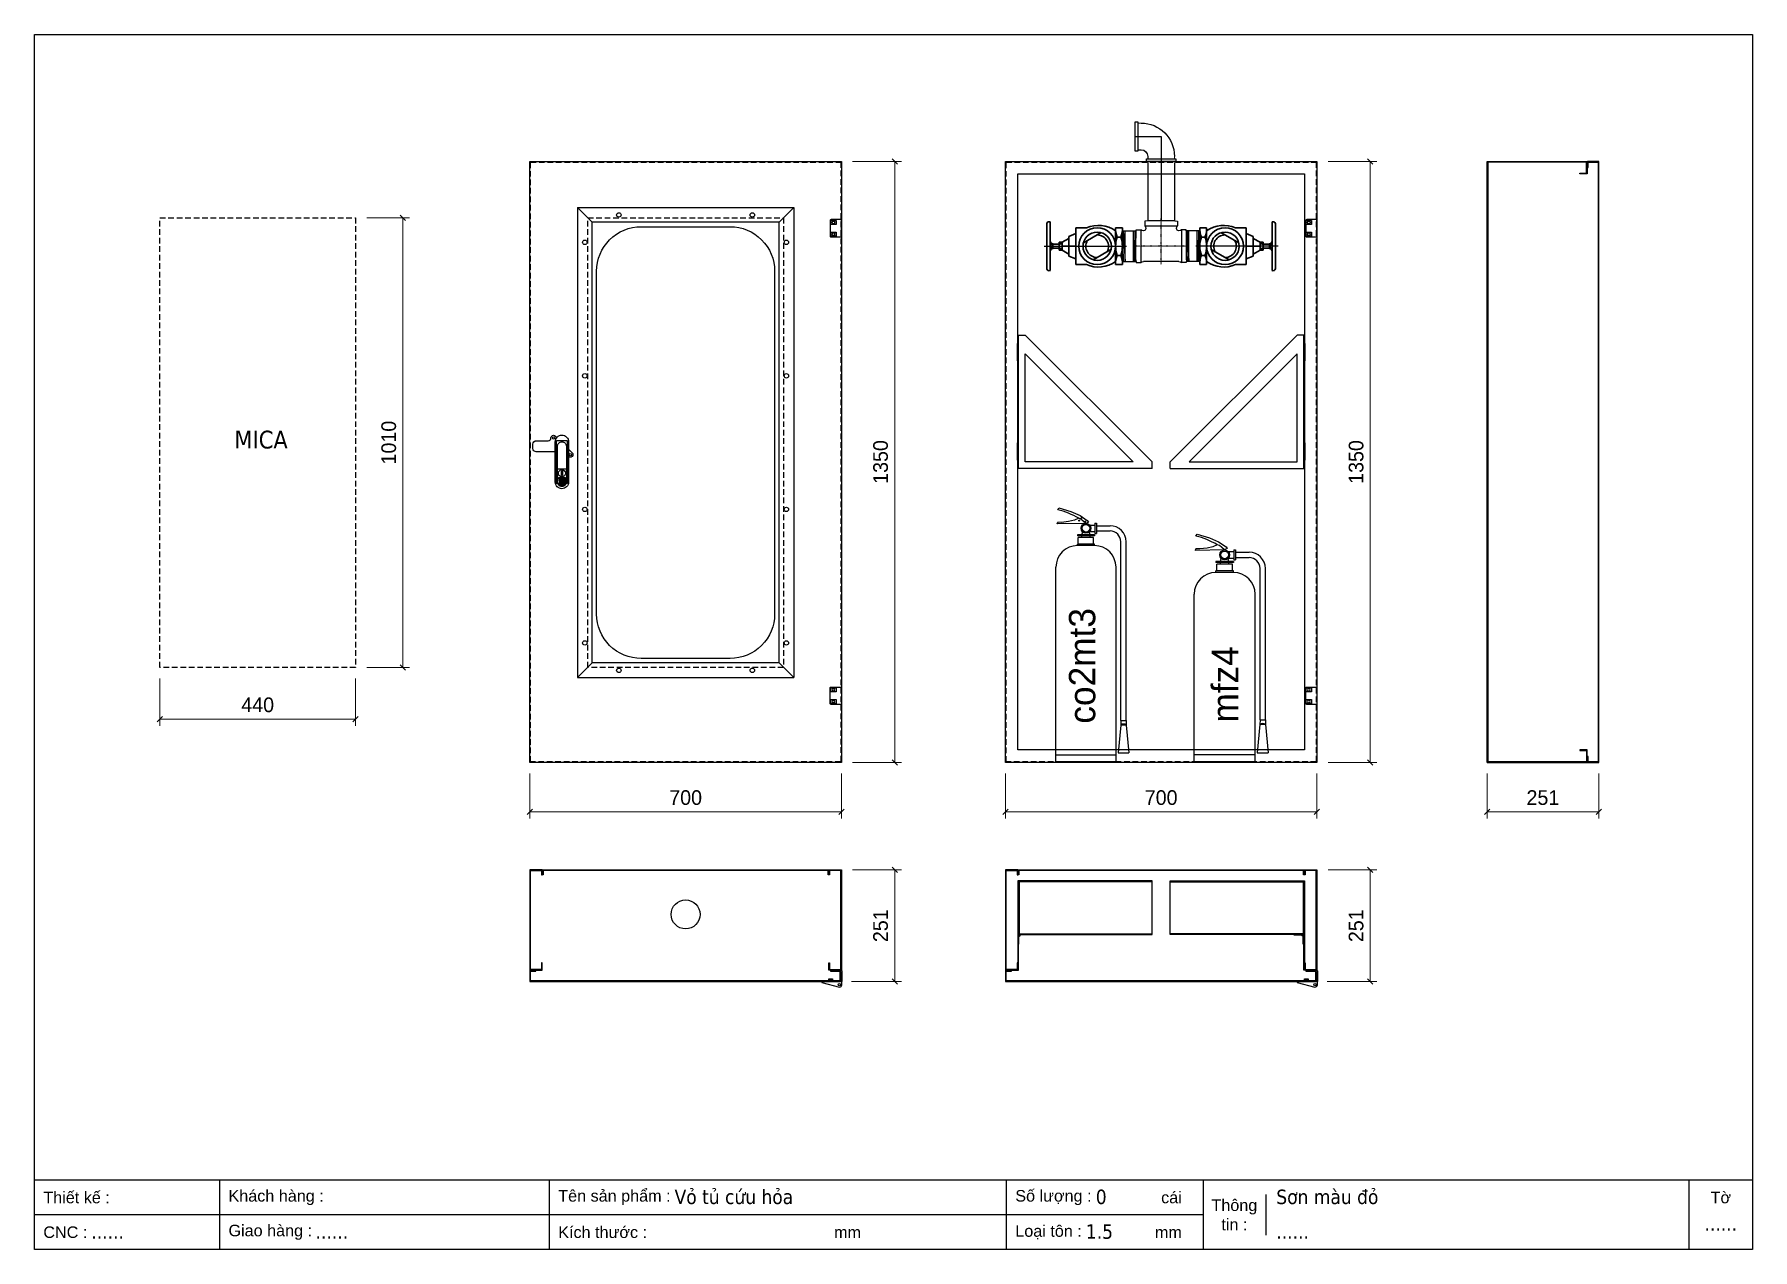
# Model space of a CAD drawing. Header units: millimetres. Extents: x 0 to 3861, y 0 to 2730.
import ezdxf
from ezdxf.enums import TextEntityAlignment as Align

# ---------------------------------------------------------------- set-up
doc = ezdxf.new("R2010")
doc.units = ezdxf.units.MM
for name, pattern in [('ACAD_ISO04W100', [30.5, 24, -3, 0.5, -3]), ('CENTER', [2, 1.25, -0.25, 0.25, -0.25]), ('DASHDOT', [1, 0.5, -0.25, 0, -0.25]), ('HIDDENX2', [19.05, 12.7, -6.35])]:
    doc.linetypes.add(name, pattern=pattern)
for name, color, linetype, lineweight in [('bc', 5, 'Continuous', 30), ('Fitting', 5, 'Continuous', 18), ('SEWAGE', 2, 'Continuous', 25)]:
    doc.layers.add(name, color=color, linetype=linetype, lineweight=lineweight)
for name, color, linetype in [('CENTER', 6, 'CENTER'), ('DIM', 253, 'Continuous'), ('FIRE PROTECTION', 1, 'Continuous'), ('Net manh', 9, 'Continuous'), ('Text', 4, 'Continuous'), ('TIM', 239, 'ACAD_ISO04W100')]:
    doc.layers.add(name, color=color, linetype=linetype)
doc.styles.add('Arial', font='arial.ttf')
doc.styles.add('Tahoma (Input Text)', font='tahoma.ttf')
doc.styles.add('TEXT', font='txt')
doc.dimstyles.new('Dim-33', dxfattribs={"dimtxt": 33, "dimasz": 12, "dimexe": 15, "dimexo": 25, "dimgap": 15, "dimtad": 1, "dimdec": 0, "dimtxsty": 'Standard', "dimblk": 'OBLIQUE', "dimcen": 10, "dimclrd": 5, "dimclre": 5, "dimclrt": 3, "dimazin": 3, "dimtfac": 1, "dimtdec": 0, "dimtmove": 0, "dimatfit": 3, "dimldrblk": 'OPEN30', "dimlwd": 9, "dimlwe": 9})

# ---------------------------------------------------------------- blocks, each defined once
blk = doc.blocks.new('khungtenAsean2')
at = {"color": 7}
for p, q in [((2970, -1980), (0, -1980)), ((320, -1980), (320, -2100)), ((890, -1980), (890, -2100)), ((1680, -1980), (1680, -2100)), ((2020, -1980), (2020, -2100)), ((2860, -1980), (2860, -2100)), ((2128.3, -2005), (2128.3, -2075)), ((2020, -2040), (0, -2040))]:
    blk.add_line(p, q, dxfattribs=at)
blk.add_lwpolyline([(0, 0), (2970, 0), (2970, -2100), (0, -2100)], close=True, dxfattribs=at)
at = {"color": 2, "char_height": 20, "style": 'Arial'}
for s, insert, width, attachment_point in [('  Thiết kế :', (0, -2010), 917.634, 4), ('  Khách hàng :', (320, -2010), 917.634, 4), ('  Tên sản phẩm :', (890, -2010), 917.634, 4), ('  Số lượng :', (1680, -2010), 917.634, 4), ('cái', (1947.6, -2010), 917.634, 4), ('Thông\\Ptin :', (2074.2, -2040), 108.311, 5), ('Tờ', (2915, -2010), 110, 5), ('  CNC :', (0, -2070), 917.634, 4), ('  Giao hàng :', (320, -2070), 917.634, 4), ('  Kích thước :', (890, -2070), 917.634, 4), ('mm', (1382.3, -2070), 917.634, 4), ('  Loại tôn :', (1680, -2070), 917.634, 4), ('mm', (1936.9, -2070), 917.634, 4)]:
    blk.add_mtext(s, dxfattribs=dict(at, insert=insert, width=width, attachment_point=attachment_point))
at = {"color": 1, "style": 'Tahoma (Input Text)', "flags": 8}
for tag, p in [('#01', (137.1, -2021.3)), ('#03', (506.6, -2019.3)), ('#05', (1106.6, -2021.3)), ('#07', (1834.7, -2021.3)), ('#09', (2146.7, -2021.3)), ('#02', (98.5, -2081.3)), ('#04', (486.1, -2081.3)), ('#06', (1065.3, -2081.3)), ('#08', (1817.4, -2081.3)), ('#10', (2146.7, -2081.3))]:
    blk.add_attdef(tag, p, '', height=25, dxfattribs=at)
blk.add_attdef('#11', text='', height=25, dxfattribs=at).set_placement((2915, -2067.3), align=Align.CENTER)
blk = doc.blocks.new('HL044-1')
at = {"color": 1}
blk.add_lwpolyline([(2, 0), (25, 0), (25, 39), (2, 39, 0.414214), (0, 37), (0, 2, 0.414214)], format="xyb", close=True, dxfattribs=at)
for centre in [(7, 32.5), (7, 6.5)]:
    blk.add_circle(centre, 3, dxfattribs=at)
blk = doc.blocks.new('*D1')
at = {"color": 0, "linetype": 'ByBlock', "lineweight": -2}
for p, q in [((3007.9, 2438.4), (2995.9, 2450.4)), ((2995.9, 1100.4), (3007.9, 1088.4))]:
    blk.add_line(p, q, dxfattribs=at)
at = {"layer": 'Defpoints', "color": 0, "transparency": 16777216}
for p in [(2881.9, 2444.4), (2881.9, 1094.4), (3001.9, 1094.4)]:
    blk.add_point(p, dxfattribs=at)
at = {"layer": 'DIM', "color": 5, "lineweight": 9, "transparency": 16777216}
for p, q in [((2906.9, 2444.4), (3016.9, 2444.4)), ((3001.9, 2444.4), (3001.9, 1094.4)), ((2906.9, 1094.4), (3016.9, 1094.4))]:
    blk.add_line(p, q, dxfattribs=at)
at = {"layer": 'DIM', "color": 3, "transparency": 16777216, "insert": (2970.1, 1769.4), "char_height": 33, "attachment_point": 5, "rotation": 90}
blk.add_mtext('1350', dxfattribs=at)
blk = doc.blocks.new('_Oblique')
at = {"color": 0, "linetype": 'ByBlock', "lineweight": -2}
blk.add_line((-0.5, -0.5), (0.5, 0.5), dxfattribs=at)
blk = doc.blocks.new('_Open30')
at = {"color": 0, "linetype": 'ByBlock', "lineweight": -2}
for p, q in [((-1, 0.27), (0, 0)), ((0, 0), (-1, -0.27)), ((0, 0), (-1, 0))]:
    blk.add_line(p, q, dxfattribs=at)
blk = doc.blocks.new('*D2')
at = {"color": 0, "linetype": 'ByBlock', "lineweight": -2}
for p, q in [((2187.9, 989.4), (2175.9, 977.4)), ((2875.9, 977.4), (2887.9, 989.4))]:
    blk.add_line(p, q, dxfattribs=at)
at = {"layer": 'Defpoints', "color": 0, "transparency": 16777216}
for p in [(2181.9, 1094.4), (2881.9, 1094.4), (2181.9, 983.4)]:
    blk.add_point(p, dxfattribs=at)
at = {"layer": 'DIM', "color": 5, "lineweight": 9, "transparency": 16777216}
for p, q in [((2181.9, 1069.4), (2181.9, 968.4)), ((2881.9, 1069.4), (2881.9, 968.4)), ((2881.9, 983.4), (2181.9, 983.4))]:
    blk.add_line(p, q, dxfattribs=at)
at = {"layer": 'DIM', "color": 3, "transparency": 16777216, "insert": (2531.9, 1015.3), "char_height": 33, "attachment_point": 5}
blk.add_mtext('700', dxfattribs=at)
blk = doc.blocks.new('*D3')
at = {"color": 0, "linetype": 'ByBlock', "lineweight": -2}
for p, q in [((1939.5, 2438.4), (1927.5, 2450.4)), ((1927.5, 1100.4), (1939.5, 1088.4))]:
    blk.add_line(p, q, dxfattribs=at)
at = {"layer": 'Defpoints', "color": 0, "transparency": 16777216}
for p in [(1813.4, 2444.4), (1813.4, 1094.4), (1933.5, 1094.4)]:
    blk.add_point(p, dxfattribs=at)
at = {"layer": 'DIM', "color": 5, "lineweight": 9, "transparency": 16777216}
for p, q in [((1838.4, 2444.4), (1948.5, 2444.4)), ((1933.5, 2444.4), (1933.5, 1094.4)), ((1838.4, 1094.4), (1948.5, 1094.4))]:
    blk.add_line(p, q, dxfattribs=at)
at = {"layer": 'DIM', "color": 3, "transparency": 16777216, "insert": (1901.6, 1769.4), "char_height": 33, "attachment_point": 5, "rotation": 90}
blk.add_mtext('1350', dxfattribs=at)
blk = doc.blocks.new('*D4')
at = {"color": 0, "linetype": 'ByBlock', "lineweight": -2}
for p, q in [((1119.4, 989.4), (1107.4, 977.4)), ((1807.4, 977.4), (1819.4, 989.4))]:
    blk.add_line(p, q, dxfattribs=at)
at = {"layer": 'Defpoints', "color": 0, "transparency": 16777216}
for p in [(1113.4, 1094.4), (1813.4, 1094.4), (1113.4, 983.4)]:
    blk.add_point(p, dxfattribs=at)
at = {"layer": 'DIM', "color": 5, "lineweight": 9, "transparency": 16777216}
for p, q in [((1113.4, 1069.4), (1113.4, 968.4)), ((1813.4, 1069.4), (1813.4, 968.4)), ((1813.4, 983.4), (1113.4, 983.4))]:
    blk.add_line(p, q, dxfattribs=at)
at = {"layer": 'DIM', "color": 3, "transparency": 16777216, "insert": (1463.4, 1015.3), "char_height": 33, "attachment_point": 5}
blk.add_mtext('700', dxfattribs=at)
blk = doc.blocks.new('AB301-2-1')
at = {"linetype": 'Continuous'}
h = blk.add_hatch(dxfattribs=at)
h.set_pattern_fill('ACAD_ISO09W100', color=1, scale=0.2)
h.set_pattern_definition([(0, (-368.0181, 398.3814), (0, 1), [4.8, -0.6, 1.2, -0.6, 1.2, -0.6])])
h.paths.add_polyline_path([(-4.1, -88.5, 0.118404), (0, -89.5, 0.118404), (4.1, -88.5), (7, -72), (-7, -72)])
at = {"color": 1, "linetype": 'Continuous'}
for p, q in [((-10, -50.5), (10, -50.5)), ((-7, -72), (7, -72)), ((-7, -72), (-4.1, -88.5)), ((7, -72), (4.1, -88.5))]:
    blk.add_line(p, q, dxfattribs=at)
for points in [[(-15, -12.5), (-57.5, -12.5, -0.414214), (-65, -5), (-65, 5, -0.414214), (-57.5, 12.5), (-30.7, 12.5, 0.414214), (-24.7, 18.5), (-24.7, 18.7)], [(-24.7, 18.7, -0.198912), (-23, 23), (-23, 23, -0.414214), (-14.5, 23), (-11.3, 19.8)], [(15, -6.5), (23, -14.5, -0.414214), (23, -23), (23, -23, -0.381561), (15, -23.4, -0.381561)]]:
    blk.add_lwpolyline(points, format="xyb", dxfattribs=at)
for points in [[(0, 25), (0, 25, -0.414214), (15, 10), (15, -80.5, -0.414214), (0, -95.5), (0, -95.5, -0.414214), (-15, -80.5), (-15, 10, -0.414214)], [(0, 10, -0.414214), (10, 0), (10, -80.5, -0.414214), (0, -90.5, -0.414214), (-10, -80.5), (-10, 0, -0.414214)], [(9, -72.5), (9, -80.5, -0.414214), (0, -89.5, -0.414214), (-9, -80.5), (-9, -72.5, -0.414214), (-7, -70.5), (7, -70.5, -0.414214)]]:
    blk.add_lwpolyline(points, format="xyb", close=True, dxfattribs=at)
at = {"color": 2, "linetype": 'Continuous'}
blk.add_lwpolyline([(-12, 13.3), (12, 13.3), (12, -83.7), (-12, -83.7)], close=True, dxfattribs=at)
at = {"color": 1, "linetype": 'Continuous'}
blk.add_lwpolyline([(-1, -55.5), (1, -55.5), (1, -65.5), (-1, -65.5)], close=True, dxfattribs=at)
for centre, radius in [((-18.7, 18.7), 2.5), ((18.7, -18.7), 2.5), ((0, -60.5), 8)]:
    blk.add_circle(centre, radius, dxfattribs=at)
blk = doc.blocks.new('HL044-2')
at = {"color": 1}
for p, q in [((0, -3), (0, 0)), ((0, 0), (23, 0)), ((4, -3), (4, 0)), ((10, -3), (10, 0)), ((25, -26), (-20, -26)), ((-20, -26), (-20, -28)), ((-20, -28), (19.5, -38.5)), ((-3, -19.5), (-3, -26)), ((-3, -19.5), (3, -20.1)), ((-3, -20.5), (3, -21.1)), ((-3, -21.5), (3, -22.1)), ((-3, -22.5), (3, -23.1)), ((-3, -23.5), (3, -24.1)), ((-3, -24.5), (3, -25.1)), ((-3, -25.5), (2.3, -26)), ((22, -3), (0, -3)), ((3, -19.5), (3, -26)), ((22, -3), (22, -26)), ((25, -2), (25, -3)), ((25, -3), (25, -26)), ((25, -33), (25, -26))]:
    blk.add_line(p, q, dxfattribs=at)
blk.add_lwpolyline([(-4, -19.5), (4, -19.5), (4, -26), (-4, -26)], close=True, dxfattribs=at)
blk.add_circle((19.5, -33), 2.5, dxfattribs=at)
for centre, radius, start, end in [((23, -2), 2, 0, 90), ((19.5, -33), 5.5, 270, 0)]:
    blk.add_arc(centre, radius, start, end, dxfattribs=at)
blk = doc.blocks.new('*D5')
at = {"color": 0, "linetype": 'ByBlock', "lineweight": -2}
for p, q in [((3007.9, 847.1), (2995.9, 859.1)), ((2995.9, 608.1), (3007.9, 596.1))]:
    blk.add_line(p, q, dxfattribs=at)
at = {"layer": 'Defpoints', "color": 0, "transparency": 16777216}
for p in [(2881.9, 853.1), (2879.9, 602.1), (3001.9, 602.1)]:
    blk.add_point(p, dxfattribs=at)
at = {"layer": 'DIM', "color": 5, "lineweight": 9, "transparency": 16777216}
for p, q in [((2906.9, 853.1), (3016.9, 853.1)), ((3001.9, 853.1), (3001.9, 602.1)), ((2904.9, 602.1), (3016.9, 602.1))]:
    blk.add_line(p, q, dxfattribs=at)
at = {"layer": 'DIM', "color": 3, "transparency": 16777216, "insert": (2970.1, 727.6), "char_height": 33, "attachment_point": 5, "rotation": 90}
blk.add_mtext('251', dxfattribs=at)
blk = doc.blocks.new('A$C67844AE1')
at = {"color": 1}
for p, q in [((19, 20), (21, 20)), ((20, 19), (20, 21))]:
    blk.add_line(p, q, dxfattribs=at)
for points in [[(20, 22), (0, 22), (0, 21), (18.3, 21)], [(22, 20), (22, 0), (21, 0), (21, 18.3)]]:
    blk.add_lwpolyline(points, dxfattribs=at)
blk.add_circle((20, 20), 2, dxfattribs=at)
blk = doc.blocks.new('*D6')
at = {"color": 0, "linetype": 'ByBlock', "lineweight": -2}
for p, q in [((1939.5, 847.1), (1927.5, 859.1)), ((1927.5, 608.1), (1939.5, 596.1))]:
    blk.add_line(p, q, dxfattribs=at)
at = {"layer": 'Defpoints', "color": 0, "transparency": 16777216}
for p in [(1813.4, 853.1), (1811.4, 602.1), (1933.5, 602.1)]:
    blk.add_point(p, dxfattribs=at)
at = {"layer": 'DIM', "color": 5, "lineweight": 9, "transparency": 16777216}
for p, q in [((1838.4, 853.1), (1948.5, 853.1)), ((1933.5, 853.1), (1933.5, 602.1)), ((1836.4, 602.1), (1948.5, 602.1))]:
    blk.add_line(p, q, dxfattribs=at)
at = {"layer": 'DIM', "color": 3, "transparency": 16777216, "insert": (1901.6, 727.6), "char_height": 33, "attachment_point": 5, "rotation": 90}
blk.add_mtext('251', dxfattribs=at)
blk = doc.blocks.new('el GI 50-side')
at = {"layer": 'CENTER'}
for p, q in [((-58.6, 0), (-58.6, -56.5)), ((0, 0), (-58.6, 0))]:
    blk.add_line(p, q, dxfattribs=at)
at = {"layer": 'Fitting'}
for p, q in [((-6, 30), (-13.6, 30)), ((-88.6, -45), (-88.6, -50.5))]:
    blk.add_line(p, q, dxfattribs=at)
at = {"layer": 'SEWAGE'}
for p, q in [((-6, -30), (-13.6, -30)), ((-28.6, -45), (-28.6, -50.5))]:
    blk.add_line(p, q, dxfattribs=at)
for points in [[(-6, 33), (-6, -33), (0, -33), (0, 33)], [(-91.6, -56.5), (-25.6, -56.5), (-25.6, -50.5), (-91.6, -50.5)]]:
    blk.add_lwpolyline(points, close=True, dxfattribs=at)
for radius in [75, 15]:
    blk.add_arc((-13.6, -45), radius, 90, 180, dxfattribs=at)
blk = doc.blocks.new('*U7')
at = {"color": 2}
for p, q in [((-30.8, 57), (-36.5, 56.198917)), ((-36.5, 56.198917), (-36.5, 46)), ((36.5, 46), (-36.5, 46)), ((-34.5, 39.5), (-34.5, 40)), ((-30.8, 57), (30.8, 57)), ((30.8, 57), (36.5, 56.198917)), ((36.5, 56.198917), (36.5, 46)), ((-57, 30.8), (-56.198917, 36.5)), ((-57, -30.8), (-57, 30.8)), ((-56.198917, 36.5), (-46, 36.5)), ((-46, 36.5), (-46, -36.5)), ((-39.5, 34.5), (-40, 34.5)), ((40, 34.5), (39.5, 34.5)), ((56.198917, 36.5), (46, 36.5)), ((46, 36.5), (46, -36.5)), ((57, 30.8), (56.198917, 36.5)), ((57, -30.8), (57, 30.8)), ((-57, -30.8), (-56.198917, -36.5)), ((-56.198917, -36.5), (-46, -36.5)), ((-40, -34.5), (40, -34.5)), ((56.198917, -36.5), (46, -36.5)), ((57, -30.8), (56.198917, -36.5))]:
    blk.add_line(p, q, dxfattribs=at)
at = {"color": 8, "linetype": 'DASHDOT'}
for p, q in [((0, -40.240704), (0, 62)), ((-62, 0), (62, 0))]:
    blk.add_line(p, q, dxfattribs=at)
blk.add_line((34.5, 39.5), (34.5, 40))
at = {"color": 2}
for centre, radius, start, end in [((-39.5, 39.5), 5, 270, 0), ((-44.5, 40), 10, 0, 36.869898), ((44.5, 40), 10, 143.130102, 180), ((39.5, 39.5), 5, 180, 270), ((-40, 44.5), 10, 233.130102, 270), ((40, 44.5), 10, 270, 306.869898), ((-40, -44.5), 10, 90, 126.869898), ((40, -44.5), 10, 53.130102, 90)]:
    blk.add_arc(centre, radius, start, end, dxfattribs=at)
blk = doc.blocks.new('E-VALT CH')
at = {"layer": 'bc', "color": 9}
for p, q in [((348830, -29501.4), (348830, -29446.7)), ((348837.4, -29450.5), (348837.4, -29501.4)), ((348667.4, -29460), (348667.4, -29501.4)), ((348682.7, -29460), (348667.4, -29460)), ((348678.9, -29480.7), (348671.2, -29480.7)), ((348682.7, -29501.4), (348682.7, -29460)), ((348755, -29494), (348714.9, -29470.9)), ((348747.9, -29460), (348771.8, -29460)), ((348771.8, -29501.4), (348771.8, -29460)), ((348771.8, -29473.1), (348787.5, -29479.2)), ((348787.5, -29479.2), (348787.5, -29501.4)), ((348787.5, -29483.7), (348802.8, -29492.2)), ((348802.8, -29492.2), (348809.6, -29492.2)), ((348802.8, -29492.2), (348802.8, -29501.4)), ((348808.3, -29496), (348802.8, -29496)), ((348809.6, -29492.2), (348809.6, -29510.5)), ((348809.6, -29497), (348823.7, -29497)), ((348823.7, -29496.3), (348823.7, -29501.4)), ((348823.7, -29498.8), (348830, -29497)), ((348667.4, -29542.7), (348667.4, -29501.4)), ((348678.9, -29522), (348671.2, -29522)), ((348682.7, -29501.4), (348682.7, -29542.7)), ((348733.2, -29531.8), (348693.1, -29508.7)), ((348802.8, -29501.4), (348771.8, -29501.4)), ((348771.8, -29501.4), (348771.8, -29542.7)), ((348771.8, -29529.6), (348787.5, -29523.5)), ((348787.5, -29523.5), (348787.5, -29501.4)), ((348787.5, -29519), (348802.8, -29510.5)), ((348802.8, -29510.5), (348802.8, -29501.4)), ((348808.3, -29506.7), (348802.8, -29506.7)), ((348802.8, -29510.5), (348809.6, -29510.5)), ((348809.6, -29505.7), (348823.7, -29505.7)), ((348823.7, -29506.4), (348823.7, -29501.4)), ((348823.7, -29503.9), (348830, -29506.1)), ((348830, -29501.4), (348830, -29556.1)), ((348837.4, -29552.2), (348837.4, -29501.4)), ((348682.7, -29542.7), (348667.4, -29542.7)), ((348747.9, -29542.7), (348771.8, -29542.7)), ((348747.9, -29542.7), (348771.8, -29542.7))]:
    blk.add_line(p, q, dxfattribs=at)
for radius in [41.4, 31.8]:
    blk.add_circle((348724.1, -29501.4), radius, dxfattribs=at)
for centre, radius, start, end in [((348721.2, -29521.9), 67.4, 66.6964, 124.8909), ((348831.9, -29452), 5.68, 15.0255, 109.7387), ((348707.9, -29463.3), 40.7, 175.3316, 205.3098), ((348726, -29501.4), 58.6, 159.3107, 200.6893), ((348642.2, -29463.3), 40.7, 334.6902, 4.6684), ((348624.2, -29501.4), 58.6, 339.3107, 20.6893), ((348724.1, -29501.4), 25.4, 90.8756, 209.1244), ((348724.1, -29501.4), 25.4, 270.8756, 29.1244), ((348800.3, -29491.3), 9.36, 329.7219, 354.5302), ((348800.3, -29500.8), 9.36, 356.2916, 30.2781), ((348822.1, -29488.5), 7.92, 281.4205, 5.2324), ((348707.9, -29539.4), 40.7, 154.6902, 184.6684), ((348642.2, -29539.4), 40.7, 355.3316, 25.3098), ((348721.2, -29480.8), 67.4, 235.1091, 293.3036), ((348800.3, -29502), 9.36, 329.7219, 3.7084), ((348800.3, -29511.4), 9.36, 5.4698, 30.2781), ((348822.1, -29514.2), 7.92, 354.7676, 78.5795), ((348831.9, -29550.7), 5.68, 250.2613, 344.9745)]:
    blk.add_arc(centre, radius, start, end, dxfattribs=at)
at = {"layer": 'TIM', "ltscale": 50}
blk.add_line((348843.5, -29501.4), (348658.4, -29501.4), dxfattribs=at)
blk = doc.blocks.new('*D7')
at = {"color": 0, "linetype": 'ByBlock', "lineweight": -2}
for p, q in [((3270.2, 989.4), (3258.2, 977.4)), ((3509.2, 977.4), (3521.2, 989.4))]:
    blk.add_line(p, q, dxfattribs=at)
at = {"layer": 'Defpoints', "color": 0, "transparency": 16777216}
for p in [(3264.2, 1094.4), (3515.2, 1094.4), (3515.2, 983.4)]:
    blk.add_point(p, dxfattribs=at)
at = {"layer": 'DIM', "color": 5, "lineweight": 9, "transparency": 16777216}
for p, q in [((3264.2, 1069.4), (3264.2, 968.4)), ((3515.2, 1069.4), (3515.2, 968.4)), ((3264.2, 983.4), (3515.2, 983.4))]:
    blk.add_line(p, q, dxfattribs=at)
at = {"layer": 'DIM', "color": 3, "transparency": 16777216, "insert": (3389.7, 1015.3), "char_height": 33, "attachment_point": 5}
blk.add_mtext('251', dxfattribs=at)
blk = doc.blocks.new('*D8')
at = {"color": 0, "linetype": 'ByBlock', "lineweight": -2}
for p, q in [((287.8, 1197.8), (275.8, 1185.8)), ((715.8, 1185.8), (727.8, 1197.8))]:
    blk.add_line(p, q, dxfattribs=at)
at = {"layer": 'Defpoints', "color": 0, "transparency": 16777216}
for p in [(281.8, 1307.9), (721.8, 1307.9), (721.8, 1191.8)]:
    blk.add_point(p, dxfattribs=at)
at = {"layer": 'DIM', "color": 5, "lineweight": 9, "transparency": 16777216}
for p, q in [((281.8, 1282.9), (281.8, 1176.8)), ((721.8, 1282.9), (721.8, 1176.8)), ((281.8, 1191.8), (721.8, 1191.8))]:
    blk.add_line(p, q, dxfattribs=at)
at = {"layer": 'DIM', "color": 3, "transparency": 16777216, "insert": (501.8, 1223.7), "char_height": 33, "attachment_point": 5}
blk.add_mtext('440', dxfattribs=at)
blk = doc.blocks.new('*D9')
at = {"color": 0, "linetype": 'ByBlock', "lineweight": -2}
for p, q in [((834.2, 2311.9), (822.2, 2323.9)), ((822.2, 1313.9), (834.2, 1301.9))]:
    blk.add_line(p, q, dxfattribs=at)
at = {"layer": 'Defpoints', "color": 0, "transparency": 16777216}
for p in [(721.8, 2317.9), (721.8, 1307.9), (828.2, 1307.9)]:
    blk.add_point(p, dxfattribs=at)
at = {"layer": 'DIM', "color": 5, "lineweight": 9, "transparency": 16777216}
for p, q in [((746.8, 2317.9), (843.2, 2317.9)), ((828.2, 2317.9), (828.2, 1307.9)), ((746.8, 1307.9), (843.2, 1307.9))]:
    blk.add_line(p, q, dxfattribs=at)
at = {"layer": 'DIM', "color": 3, "transparency": 16777216, "insert": (796.4, 1812.9), "char_height": 33, "attachment_point": 5, "rotation": 90}
blk.add_mtext('1010', dxfattribs=at)

msp = doc.modelspace()

# ---------------------------------------------------------------- linework, layer by layer
at = {"color": 7}
for p, q in [((3264.2, 1094.4), (3264.2, 2444.4)), ((3264.2, 2444.4), (3489.2, 2444.4)), ((3487.7, 2442.9), (3265.7, 2442.9)), ((3265.7, 2442.9), (3265.7, 1095.9)), ((3487.7, 2417.9), (3487.7, 2442.9)), ((3489.2, 2444.4), (3489.2, 2416.4)), ((3472.7, 2417.9), (3487.7, 2417.9)), ((3472.7, 2416.4), (3472.7, 2417.9)), ((3489.2, 2416.4), (3472.7, 2416.4)), ((3489.2, 1122.4), (3472.7, 1122.4)), ((3472.7, 1122.4), (3472.7, 1120.9)), ((3472.7, 1120.9), (3487.7, 1120.9)), ((3487.7, 1120.9), (3487.7, 1095.9)), ((3489.2, 1094.4), (3489.2, 1122.4)), ((3264.2, 1094.4), (3489.2, 1094.4)), ((3487.7, 1095.9), (3265.7, 1095.9))]:
    msp.add_line(p, q, dxfattribs=at)
for p, q in [((2444.9, 2288.9), (2475.4, 2288.9)), ((2618.9, 2288.9), (2588.3, 2288.9)), ((2444.9, 2219.4), (2475.4, 2219.4)), ((2618.9, 2219.4), (2588.3, 2219.4))]:
    msp.add_line(p, q)
for points in [[(1113.4, 2444.4), (1813.4, 2444.4), (1813.4, 1094.4), (1113.4, 1094.4)], [(2181.9, 2444.4), (2881.9, 2444.4), (2881.9, 1094.4), (2181.9, 1094.4)], [(2209.9, 2416.4), (2853.9, 2416.4), (2853.9, 1122.4), (2209.9, 1122.4)]]:
    msp.add_lwpolyline(points, close=True)
at = {"linetype": 'HIDDENX2'}
for points in [[(1114.9, 2442.9), (1811.9, 2442.9), (1811.9, 1095.9), (1114.9, 1095.9)], [(2183.4, 2442.9), (2880.4, 2442.9), (2880.4, 1095.9), (2183.4, 1095.9)], [(281.8, 2317.9), (721.8, 2317.9), (721.8, 1307.9), (281.8, 1307.9)], [(1243.4, 2317.9), (1683.4, 2317.9), (1683.4, 1307.9), (1243.4, 1307.9)]]:
    msp.add_lwpolyline(points, close=True, dxfattribs=at)
at = {"color": 7}
for points in [[(3491.7, 2430.9), (3491.7, 2442.9), (3513.7, 2442.9), (3513.7, 1095.9), (3491.7, 1095.9), (3491.7, 1107.9), (3490.2, 1107.9), (3490.2, 1094.4), (3515.2, 1094.4), (3515.2, 2444.4), (3490.2, 2444.4), (3490.2, 2430.9)], [(1139.9, 644.6), (1139.9, 629.6), (1114.9, 629.6), (1114.9, 851.6), (1139.9, 851.6), (1139.9, 841.6), (1141.4, 841.6), (1141.4, 853.1), (1113.4, 853.1), (1113.4, 628.1), (1141.4, 628.1), (1141.4, 644.6)], [(1783.4, 841.6), (1783.4, 851.6), (1143.4, 851.6), (1143.4, 841.6), (1141.9, 841.6), (1141.9, 853.1), (1784.9, 853.1), (1784.9, 841.6)], [(1786.9, 644.6), (1786.9, 629.6), (1811.9, 629.6), (1811.9, 851.6), (1786.9, 851.6), (1786.9, 841.6), (1785.4, 841.6), (1785.4, 853.1), (1813.4, 853.1), (1813.4, 628.1), (1785.4, 628.1), (1785.4, 644.6)], [(2208.4, 644.6), (2208.4, 629.6), (2183.4, 629.6), (2183.4, 851.6), (2208.4, 851.6), (2208.4, 841.6), (2209.9, 841.6), (2209.9, 853.1), (2181.9, 853.1), (2181.9, 628.1), (2209.9, 628.1), (2209.9, 644.6)], [(2851.9, 841.6), (2851.9, 851.6), (2211.9, 851.6), (2211.9, 841.6), (2210.4, 841.6), (2210.4, 853.1), (2853.4, 853.1), (2853.4, 841.6)], [(2855.4, 644.6), (2855.4, 629.6), (2880.4, 629.6), (2880.4, 851.6), (2855.4, 851.6), (2855.4, 841.6), (2853.9, 841.6), (2853.9, 853.1), (2881.9, 853.1), (2881.9, 628.1), (2853.9, 628.1), (2853.9, 644.6)], [(1797.9, 625.6), (1809.9, 625.6), (1809.9, 603.6), (1114.9, 603.6), (1114.9, 625.6), (1126.9, 625.6), (1126.9, 627.1), (1113.4, 627.1), (1113.4, 602.1), (1811.4, 602.1), (1811.4, 627.1), (1797.9, 627.1)], [(2866.4, 625.6), (2878.4, 625.6), (2878.4, 603.6), (2183.4, 603.6), (2183.4, 625.6), (2195.4, 625.6), (2195.4, 627.1), (2181.9, 627.1), (2181.9, 602.1), (2879.9, 602.1), (2879.9, 627.1), (2866.4, 627.1)]]:
    msp.add_lwpolyline(points, close=True, dxfattribs=at)
at = {"color": 1}
for points in [[(1220.4, 2340.9), (1706.4, 2340.9), (1673.4, 2307.9), (1253.4, 2307.9)], [(1220.4, 2340.9), (1220.4, 1284.9), (1253.4, 1317.9), (1253.4, 2307.9)], [(1706.4, 2340.9), (1706.4, 1284.9), (1673.4, 1317.9), (1673.4, 2307.9)], [(1220.4, 1284.9), (1706.4, 1284.9), (1673.4, 1317.9), (1253.4, 1317.9)], [(2211.4, 828.1), (2209.9, 828.1), (2209.9, 628.1), (2211.4, 628.1)], [(2511.4, 828.1), (2211.4, 828.1), (2211.4, 708.1), (2511.4, 708.1)], [(2511.4, 826.6), (2212.9, 826.6), (2212.9, 709.6), (2511.4, 709.6)], [(2552.4, 828.1), (2852.4, 828.1), (2852.4, 708.1), (2552.4, 708.1)], [(2552.4, 826.6), (2850.9, 826.6), (2850.9, 709.6), (2552.4, 709.6)], [(2852.4, 828.1), (2853.9, 828.1), (2853.9, 628.1), (2852.4, 628.1)]]:
    msp.add_lwpolyline(points, close=True, dxfattribs=at)
at = {"color": 2}
msp.add_lwpolyline([(1363.4, 2297.9), (1563.4, 2297.9, -0.414214), (1663.4, 2197.9), (1663.4, 1427.9, -0.414214), (1563.4, 1327.9), (1363.4, 1327.9, -0.414214), (1263.4, 1427.9), (1263.4, 2197.9, -0.414214)], format="xyb", close=True, dxfattribs=at)
for points in [[(1789.4, 2311.9), (1801.4, 2311.9), (1801.4, 2302.9), (1789.4, 2302.9)], [(1789.4, 2285.9), (1801.4, 2285.9), (1801.4, 2276.9), (1789.4, 2276.9)], [(2857.9, 2311.9), (2869.9, 2311.9), (2869.9, 2302.9), (2857.9, 2302.9)], [(2857.9, 2285.9), (2869.9, 2285.9), (2869.9, 2276.9), (2857.9, 2276.9)], [(1789.4, 1261.9), (1801.4, 1261.9), (1801.4, 1252.9), (1789.4, 1252.9)], [(1789.4, 1235.9), (1801.4, 1235.9), (1801.4, 1226.9), (1789.4, 1226.9)], [(2857.9, 1261.9), (2869.9, 1261.9), (2869.9, 1252.9), (2857.9, 1252.9)], [(2857.9, 1235.9), (2869.9, 1235.9), (2869.9, 1226.9), (2857.9, 1226.9)]]:
    msp.add_lwpolyline(points, close=True, dxfattribs=at)
at = {"color": 5}
for points in [[(2444.9, 2288.9), (2446.8, 2219.4), (2446.8, 2288.9), (2450.8, 2219.4), (2450.8, 2288.9)], [(2475.4, 2288.9), (2473.5, 2219.4), (2473.5, 2288.9), (2469.5, 2219.4), (2469.5, 2288.9)], [(2588.3, 2288.9), (2590.2, 2219.4), (2590.2, 2288.9), (2594.2, 2219.4), (2594.2, 2288.9)], [(2618.9, 2288.9), (2616.9, 2219.4), (2616.9, 2288.9), (2613, 2219.4), (2613, 2288.9)]]:
    msp.add_lwpolyline(points, dxfattribs=at)
at = {"color": 2}
for centre, radius in [((1313.4, 2324.4), 5), ((1613.4, 2324.4), 5), ((1236.9, 2262.9), 5), ((1689.9, 2262.9), 5), ((1236.9, 1962.9), 5), ((1689.9, 1962.9), 5), ((1236.9, 1662.9), 5), ((1689.9, 1662.9), 5), ((1236.9, 1362.9), 5), ((1689.9, 1362.9), 5), ((1313.4, 1301.4), 5), ((1613.4, 1301.4), 5), ((1463.4, 753.1), 32.5)]:
    msp.add_circle(centre, radius, dxfattribs=at)
at = {"layer": 'bc', "linetype": 'Continuous', "lineweight": 18}
for p, q in [((2208.3, 2035.7), (2208.3, 1996.4)), ((2211.4, 2035.7), (2208.3, 2035.7)), ((2211.4, 2023.2), (2208.3, 2023.2)), ((2211.4, 2010.5), (2208.3, 2010.5)), ((2211.4, 1996.4), (2211.4, 2035.7)), ((2852.4, 1996.4), (2852.4, 2035.7)), ((2852.4, 2035.7), (2855.5, 2035.7)), ((2852.4, 2023.2), (2855.5, 2023.2)), ((2852.4, 2010.5), (2855.5, 2010.5)), ((2855.5, 2035.7), (2855.5, 1996.4)), ((2208.3, 1996.4), (2211.4, 1996.4)), ((2855.5, 1996.4), (2852.4, 1996.4)), ((2208.3, 1773.3), (2208.3, 1812.6)), ((2208.3, 1812.6), (2211.4, 1812.6)), ((2211.4, 1798.5), (2208.3, 1798.5)), ((2211.4, 1785.8), (2208.3, 1785.8)), ((2211.4, 1812.6), (2211.4, 1773.3)), ((2852.4, 1812.6), (2852.4, 1773.3)), ((2855.5, 1812.6), (2852.4, 1812.6)), ((2852.4, 1798.5), (2855.5, 1798.5)), ((2852.4, 1785.8), (2855.5, 1785.8)), ((2855.5, 1773.3), (2855.5, 1812.6)), ((2211.4, 1773.3), (2208.3, 1773.3)), ((2852.4, 1773.3), (2855.5, 1773.3))]:
    msp.add_line(p, q, dxfattribs=at)
at = {"layer": 'FIRE PROTECTION'}
for p, q in [((2501.9, 2441.4), (2501.9, 2311.2)), ((2561.9, 2441.4), (2561.9, 2311.2))]:
    msp.add_line(p, q, dxfattribs=at)
at = {"layer": 'FIRE PROTECTION', "linetype": 'Continuous'}
for p, q in [((2211.4, 1754.5), (2211.4, 2054.5)), ((2211.4, 2054.5), (2226.4, 2054.5)), ((2511.4, 1769.5), (2226.4, 2054.5)), ((2552.4, 1769.5), (2837.4, 2054.5)), ((2852.4, 2054.5), (2837.4, 2054.5)), ((2852.4, 1754.5), (2852.4, 2054.5)), ((2226.4, 1769.5), (2226.4, 2012.1)), ((2469, 1769.5), (2226.4, 2012.1)), ((2594.8, 1769.5), (2837.4, 2012.1)), ((2837.4, 1769.5), (2837.4, 2012.1)), ((2511.4, 1754.5), (2211.4, 1754.5)), ((2469, 1769.5), (2226.4, 1769.5)), ((2511.4, 1754.5), (2511.4, 1769.5)), ((2552.4, 1754.5), (2552.4, 1769.5)), ((2552.4, 1754.5), (2852.4, 1754.5)), ((2594.8, 1769.5), (2837.4, 1769.5))]:
    msp.add_line(p, q, dxfattribs=at)
at = {"layer": 'Net manh'}
for p, q in [((2299.5, 1662.2), (2302.1, 1666.4)), ((2298.5, 1630.4), (2299.5, 1633.9)), ((2363, 1631.2), (2298.5, 1630.4)), ((2370.9, 1627.8), (2382.9, 1627.8)), ((2382.9, 1631.6), (2382.9, 1609.1)), ((2382.9, 1631.6), (2386.9, 1631.6)), ((2386.9, 1631.6), (2386.9, 1609.1)), ((2382.3, 1606), (2343.7, 1606)), ((2343.7, 1606), (2343.7, 1603.8)), ((2382.3, 1603.8), (2343.7, 1603.8)), ((2382.3, 1585), (2343.7, 1585)), ((2343.7, 1581.6), (2343.7, 1585)), ((2380.2, 1599.8), (2345.8, 1599.8)), ((2345.8, 1585), (2345.8, 1599.8)), ((2353.6, 1606), (2355.6, 1612.5)), ((2353.6, 1606), (2353.6, 1606)), ((2353.6, 1599.8), (2353.6, 1603.8)), ((2372.4, 1606), (2370.4, 1612.5)), ((2370.9, 1613), (2382.9, 1613)), ((2372.4, 1599.8), (2372.4, 1603.8)), ((2380.2, 1585), (2380.2, 1599.8)), ((2382.3, 1606), (2382.3, 1603.8)), ((2382.3, 1581.6), (2382.3, 1585)), ((2382.9, 1609.1), (2386.9, 1609.1)), ((2386.9, 1614.4), (2417.2, 1614.4)), ((2610.2, 1603.1), (2612.8, 1607.4)), ((2382.3, 1581.6), (2343.7, 1581.6)), ((2609.2, 1570.9), (2610.2, 1574.4)), ((2674.6, 1571.7), (2609.2, 1570.9)), ((2655.1, 1546.1), (2655.1, 1543.9)), ((2694.2, 1546.1), (2655.1, 1546.1)), ((2665, 1546.1), (2667.1, 1552.7)), ((2665, 1546.1), (2665, 1546.1)), ((2684.2, 1546.1), (2682.2, 1552.7)), ((2682.6, 1568.2), (2694.9, 1568.2)), ((2682.6, 1553.2), (2694.9, 1553.2)), ((2694.2, 1546.1), (2694.2, 1543.9)), ((2694.9, 1572.1), (2694.9, 1549.3)), ((2694.9, 1572.1), (2698.9, 1572.1)), ((2694.9, 1549.3), (2698.9, 1549.3)), ((2698.9, 1572.1), (2698.9, 1549.3)), ((2698.9, 1566.8), (2729.6, 1566.8)), ((2698.9, 1554.6), (2729.6, 1554.6)), ((2694.2, 1543.9), (2655.1, 1543.9)), ((2655.1, 1521.3), (2655.1, 1524.8)), ((2694.2, 1524.8), (2655.1, 1524.8)), ((2694.2, 1521.3), (2655.1, 1521.3)), ((2657.1, 1524.8), (2657.1, 1539.8)), ((2692.1, 1539.8), (2657.1, 1539.8)), ((2665, 1539.8), (2665, 1543.9)), ((2684.2, 1539.8), (2684.2, 1543.9)), ((2692.1, 1524.8), (2692.1, 1539.8)), ((2694.2, 1521.3), (2694.2, 1524.8)), ((2441.1, 1178.5), (2435, 1115.7)), ((2441.3, 1188.6), (2441.1, 1178.5)), ((2453.4, 1178.5), (2441.1, 1178.5)), ((2441.3, 1188.6), (2453.2, 1188.6)), ((2453.2, 1188.6), (2453.4, 1178.5)), ((2453.4, 1178.5), (2459.5, 1115.7)), ((2753.9, 1179.7), (2747.7, 1115.9)), ((2754.1, 1189.9), (2753.9, 1179.7)), ((2766.4, 1179.7), (2753.9, 1179.7)), ((2754.1, 1189.9), (2766.2, 1189.9)), ((2766.2, 1189.9), (2766.4, 1179.7)), ((2766.4, 1179.7), (2772.6, 1115.9)), ((2430.5, 1111.1), (2295.5, 1111.1)), ((2430.5, 1096), (2295.5, 1096)), ((2435, 1115.7), (2459.5, 1115.7)), ((2747.7, 1115.9), (2772.6, 1115.9))]:
    msp.add_line(p, q, dxfattribs=at)
at = {"layer": 'Net manh', "linetype": 'ByBlock'}
for p, q in [((2386.9, 1626.3), (2417.2, 1626.3)), ((2441.3, 1188.6), (2441.3, 1590.3)), ((2453.2, 1188.6), (2453.2, 1590.3)), ((2295.5, 1096), (2295.5, 1533.4)), ((2430.5, 1096), (2430.5, 1533.4)), ((2754.1, 1189.9), (2754.1, 1530.2)), ((2766.2, 1189.9), (2766.2, 1530.2)), ((2606.1, 1095.9), (2606.1, 1472.4)), ((2743.1, 1095.9), (2743.1, 1472.4)), ((2743.1, 1111.3), (2606.1, 1111.3)), ((2743.1, 1095.9), (2606.1, 1095.9))]:
    msp.add_line(p, q, dxfattribs=at)
at = {"layer": 'Net manh'}
for points in [[(2302.1, 1666.4), (2329.1, 1658), (2349.7, 1649), (2366, 1638.1), (2368.6, 1634.2), (2363, 1631.2)], [(2346.8, 1642.9), (2337.1, 1638.4), (2323.9, 1635.5), (2307.9, 1633.6), (2299.5, 1633.9)], [(2362.7, 1631.2), (2356.7, 1636.8), (2351.6, 1641), (2346.8, 1642.9)], [(2658.1, 1583.6), (2648.3, 1579), (2635, 1576.1), (2618.6, 1574.1), (2610.2, 1574.4)], [(2612.8, 1607.4), (2640.2, 1598.9), (2661.1, 1589.8), (2677.7, 1578.7), (2680.3, 1574.8), (2674.6, 1571.7)], [(2674.3, 1571.7), (2668.3, 1577.4), (2663, 1581.6), (2658.1, 1583.6)]]:
    msp.add_lwpolyline(points, dxfattribs=at)
for centre, radius in [((2348, 1637.8), 1.16), ((2352.5, 1643.2), 0.643), ((2363, 1620.4), 10.8), ((2363, 1620.4), 8.42), ((2361.5, 1635.8), 0.909), ((2674.6, 1560.7), 11), ((2674.6, 1560.7), 8.55)]:
    msp.add_circle(centre, radius, dxfattribs=at)
for centre, radius, start, end in [((2250.5, 1474.4), 194.1, 60.2531, 75.3636), ((2417.2, 1590.3), 36, 0, 90), ((2417.2, 1590.3), 24.1, 0, 90), ((2560.4, 1412.5), 197, 60.2531, 75.3636), ((2343.7, 1533.4), 48.2, 90, 180), ((2382.3, 1533.4), 48.2, 0, 90), ((2729.6, 1530.2), 36.6, 0, 90), ((2729.6, 1530.2), 24.5, 0, 90), ((2694.2, 1472.4), 48.9, 0, 90), ((2447.2, 1170.3), 10.3, 53.0491, 126.9509), ((2760.2, 1171.4), 10.4, 53.0491, 126.9509)]:
    msp.add_arc(centre, radius, start, end, dxfattribs=at)
at = {"layer": 'Net manh', "linetype": 'ByBlock'}
msp.add_arc((2655.1, 1472.4), 48.9, 90, 180, dxfattribs=at)
at = {"layer": 'TIM', "ltscale": 50}
msp.add_line((2531.9, 2441.4), (2531.9, 2311.2), dxfattribs=at)

# ---------------------------------------------------------------- block references
at = {"color": 7}
ref = msp.add_blockref('khungtenAsean2', (0, 2730), dxfattribs=dict(at, xscale=1.299999999813735, yscale=1.299999999813735, zscale=1.299999999813735))
ref.add_attrib('#11', '......', dxfattribs={"color": 1, "height": 32.5, "style": 'Tahoma (Input Text)'}).set_placement((3789.5, 42.4), align=Align.CENTER)
ref.add_attrib('#09', 'Sơn màu đỏ', (2790.7, 102.3), dxfattribs={"color": 1, "height": 32.5, "style": 'Tahoma (Input Text)'})
ref.add_attrib('#10', '......', (2790.7, 24.3), dxfattribs={"color": 1, "height": 32.5, "style": 'Tahoma (Input Text)'})
ref.add_attrib('#08', '1.5', (2362.7, 24.3), dxfattribs={"color": 1, "height": 32.5, "style": 'Tahoma (Input Text)'})
ref.add_attrib('#07', '0', (2385.1, 102.3), dxfattribs={"color": 1, "height": 32.5, "style": 'Tahoma (Input Text)'})
ref.add_attrib('#05', 'Vỏ tủ cứu hỏa', (1438.6, 102.3), dxfattribs={"color": 1, "height": 32.5, "style": 'Tahoma (Input Text)'})
ref.add_attrib('#04', '......', (631.9, 24.3), dxfattribs={"color": 1, "height": 32.5, "style": 'Tahoma (Input Text)'})
ref.add_attrib('#02', '......', (128, 24.3), dxfattribs={"color": 1, "height": 32.5, "style": 'Tahoma (Input Text)'})
for name, p in [('HL044-1', (1788.4, 2274.9)), ('HL044-1', (2856.9, 2274.9)), ('AB301-2-1', (1185.4, 1804.7)), ('HL044-2', (1789.4, 628.1)), ('HL044-2', (2857.9, 628.1))]:
    msp.add_blockref(name, p, dxfattribs=at)
at = {"xscale": -1}
for name, p in [('E-VALT CH', (351112.3, 31755.5)), ('A$C67844AE1', (2233.4, 686.1))]:
    msp.add_blockref(name, p, dxfattribs=at)
for name, p in [('E-VALT CH', (-346048.6, 31755.5)), ('A$C67844AE1', (2830.4, 686.1))]:
    msp.add_blockref(name, p)
at = {"color": 7, "xscale": -1, "rotation": 180}
for p in [(1788.4, 1263.9), (2856.9, 1263.9)]:
    msp.add_blockref('HL044-1', p, dxfattribs=at)
at = {"layer": 'FIRE PROTECTION', "xscale": -1}
msp.add_blockref('el GI 50-side', (2473.2, 2500.9), dxfattribs=at)
at = {"layer": 'FIRE PROTECTION', "color": 2, "xscale": -1}
msp.add_blockref('*U7', (2531.9, 2254.2), dxfattribs=at)

# ---------------------------------------------------------------- texts
at = {"insert": (509.4, 1819.3), "char_height": 40, "width": 921.674, "attachment_point": 5}
msp.add_mtext('{\\fTahoma|b0|i0|c0|p34;MICA}', dxfattribs=at)
at = {"layer": 'Text', "style": 'TEXT'}
for s, p in [('co2mt3', (2383.9, 1181.6)), ('mfz4', (2705, 1184.1))]:
    msp.add_text(s, height=59.21, rotation=90, dxfattribs=at).set_placement(p)

# ---------------------------------------------------------------- dimensions: what is measured, and where the dimension line sits
at = {"layer": 'DIM'}
for base, p1, p2, picture, middle in [((1933.5, 1094.4), (1813.4, 2444.4), (1813.4, 1094.4), '*D3', (1901.6, 1769.4)), ((3001.9, 1094.4), (2881.9, 2444.4), (2881.9, 1094.4), '*D1', (2970.1, 1769.4)), ((828.2, 1307.9), (721.8, 2317.9), (721.8, 1307.9), '*D9', (796.4, 1812.9)), ((1933.5, 602.1), (1813.4, 853.1), (1811.4, 602.1), '*D6', (1901.6, 727.6)), ((3001.9, 602.1), (2881.9, 853.1), (2879.9, 602.1), '*D5', (2970.1, 727.6))]:
    dim = msp.add_linear_dim(base=base, p1=p1, p2=p2, angle=90, dimstyle='Dim-33', dxfattribs=at)
    dim.commit()
    dim.dimension.update_dxf_attribs({"geometry": picture, "text_midpoint": middle})
for base, p1, p2, picture, middle in [((721.8, 1191.8), (281.8, 1307.9), (721.8, 1307.9), '*D8', (501.8, 1223.7)), ((1113.4, 983.4), (1813.4, 1094.4), (1113.4, 1094.4), '*D4', (1463.4, 1015.3)), ((2181.9, 983.4), (2881.9, 1094.4), (2181.9, 1094.4), '*D2', (2531.9, 1015.3)), ((3515.2, 983.4), (3264.2, 1094.4), (3515.2, 1094.4), '*D7', (3389.7, 1015.3))]:
    dim = msp.add_linear_dim(base=base, p1=p1, p2=p2, dimstyle='Dim-33', dxfattribs=at)
    dim.commit()
    dim.dimension.update_dxf_attribs({"geometry": picture, "text_midpoint": middle})

doc.saveas('drawing.dxf')
